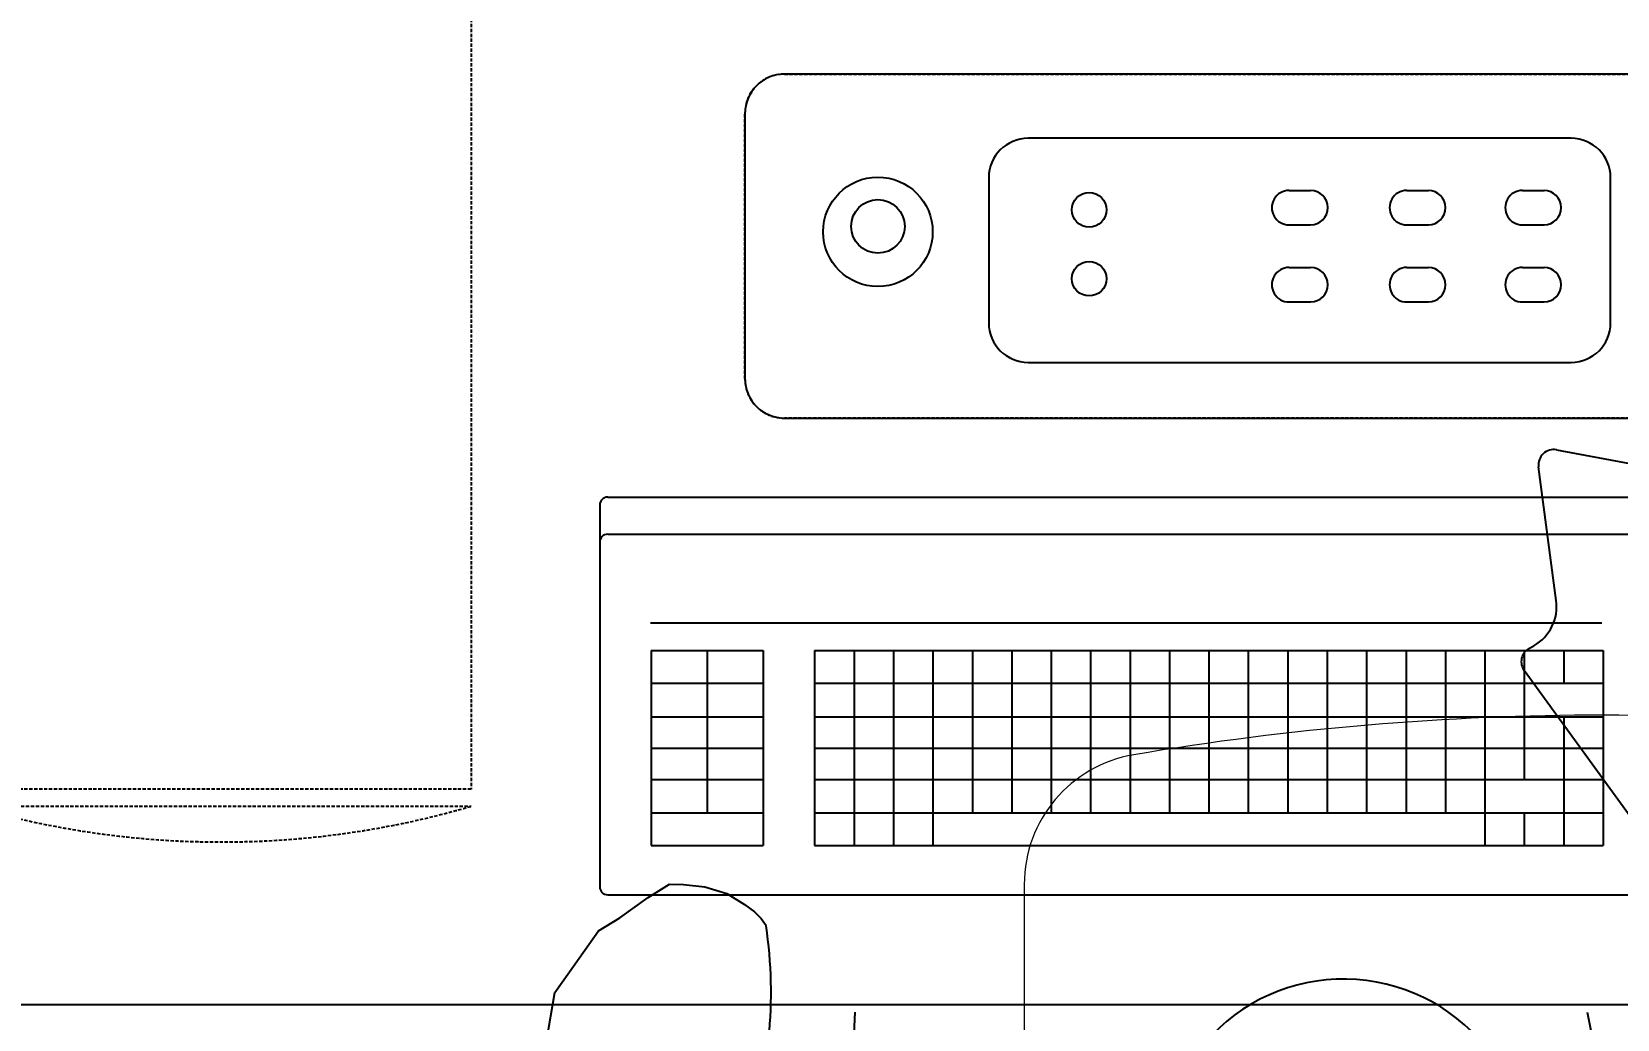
# Model space of a CAD drawing. Header units: millimetres. Extents: x 26027 to 581921, y 7230 to 233891.
# Drawn here: x 470104 to 470707, y 157125 to 157501 of the extents above; entities that cross this region are included whole.
import ezdxf
from ezdxf import colors
from ezdxf.entities.mleader import LeaderData, LeaderLine
from ezdxf.math import Vec2, Vec3

# ---------------------------------------------------------------- set-up
doc = ezdxf.new("R2010")
doc.units = ezdxf.units.MM
doc.header["$LTSCALE"] = 5
doc.linetypes.add('CACHE', pattern=[0.375, 0.25, -0.125])
doc.layers.add('E-POWR', color=7, linetype='Continuous', lineweight=9, true_color=0x4e7e3e)
for name, color, linetype in [('GE-EQUIPMENT', 140, 'Continuous'), ('GE-EQUIPMENT_INSERTION', 140, 'Continuous'), ('GE-EQUIPMENT_LIGHT', 141, 'Continuous'), ('GE-EQUIPMENT_OUTLINE', 131, 'CACHE'), ('GE-FURNITURE', 8, 'Continuous')]:
    doc.layers.add(name, color=color, linetype=linetype)
doc.layers.add('Medical Equipment and Furniture', color=163, linetype='Continuous', lineweight=0)
doc.styles.get("Standard").update_dxf_attribs({"font": 'calibri.ttf'})

# ---------------------------------------------------------------- blocks, each defined once
blk = doc.blocks.new('GF21018-P')
at = {"color": 0}
blk.add_line((-0.2207, 0.47563), (-0.2207, 0.0675), dxfattribs=at)
for centre, radius, start, end in [((-0.0001, -0.52948), 1.06948, 80.36712, 99.63288), ((-0.1707, 0.47563), 0.05, 99.63288, 180)]:
    blk.add_arc(centre, radius, start, end, dxfattribs=at)
blk = doc.blocks.new('GE-EUR00134')
at = {"layer": 'GE-FURNITURE'}
for p, q in [((505.38, 576.21), (523.85, 573.03)), ((523.85, 573.03), (531.65, 567.5)), ((531.65, 567.5), (547.25, 556.45)), ((547.25, 556.45), (552.32, 548.35)), ((552.32, 548.35), (559.97, 537.53)), ((559.97, 537.53), (565.04, 529.43)), ((565.04, 529.43), (564.89, 524.13)), ((564.89, 524.13), (564.09, 516.03)), ((564.09, 516.03), (561.52, 507.62)), ((561.52, 507.62), (557.34, 500.92)), ((557.34, 500.92), (554.57, 497.17)), ((554.57, 497.17), (552.01, 494.59)), ((552.01, 494.59), (549.29, 492.67)), ((429.17, 462.78), (516.41, 458.84)), ((575.17, 152.68), (646.33, 204.27)), ((654.7, 202.47), (655.78, 200.59)), ((673.03, 192.06), (723.89, 198.78)), ((730.31, 192.01), (720.25, 138.03)), ((516.41, 180.31), (412.31, 159.21))]:
    blk.add_line(p, q, dxfattribs=at)
for centre, radius, start, end in [((523.96, 656.55), 165.74, 249.25829, 278.75319), ((459.24, 272.98), 69.7, 309.25437, 48.99288), ((649.71, 199.61), 5.76, 29.82948, 125.94499), ((670.77, 209.19), 17.28, 209.82948, 277.52328), ((724.65, 193.06), 5.76, 349.44013, 97.52328)]:
    blk.add_arc(centre, radius, start, end, dxfattribs=at)
blk = doc.blocks.new('GE-EUR01612')
at = {"layer": 'GE-EQUIPMENT'}
for p, q in [((171.25, -245.86), (-155.93, -245.86)), ((-170.93, -260.86), (-170.93, -361.72)), ((-155.93, -376.72), (171.25, -376.72)), ((-226.16, -409.78), (-226.16, -555.05)), ((-226.16, -409.78), (-226.16, -555.05)), ((-223.16, -406.78), (242.54, -406.78)), ((-223.16, -558.05), (242.54, -558.05))]:
    blk.add_line(p, q, dxfattribs=at)
at = {"layer": 'GE-EQUIPMENT', "linetype": 'CACHE'}
blk.add_line((-465.12, -524.42), (-275.12, -524.42), dxfattribs=at)
blk.add_lwpolyline([(-465.12, -57.99), (-275.12, -57.99), (-275.12, -517.84), (-465.12, -517.84)], close=True, dxfattribs=at)
at = {"layer": 'GE-EQUIPMENT'}
for centre, radius, start, end in [((-155.93, -260.86), 15, 90, 180), ((-155.93, -361.72), 15, 180, 270), ((-223.16, -409.78), 3, 90, 180), ((-223.16, -555.05), 3, 180, 270)]:
    blk.add_arc(centre, radius, start, end, dxfattribs=at)
at = {"layer": 'GE-EQUIPMENT', "linetype": 'CACHE'}
blk.add_arc((-370.12, -198.67), 339.32, 253.74173, 286.25827, dxfattribs=at)
at = {"layer": 'GE-EQUIPMENT_LIGHT'}
for p, q in [((143.43, -270.26), (-63.16, -270.26)), ((-78.16, -285.26), (-78.16, -340.52)), ((158.43, -340.52), (158.43, -285.26)), ((36.08, -290.1), (44.28, -290.1)), ((80.89, -290.1), (89.09, -290.1)), ((124.9, -290.1), (133.1, -290.1)), ((36.08, -303.22), (44.28, -303.22)), ((80.89, -303.22), (89.09, -303.22)), ((124.9, -303.22), (133.1, -303.22)), ((36.08, -319.43), (44.28, -319.43)), ((80.89, -319.43), (89.09, -319.43)), ((124.9, -319.43), (133.1, -319.43)), ((36.08, -332.55), (44.28, -332.55)), ((80.89, -332.55), (89.09, -332.55)), ((124.9, -332.55), (133.1, -332.55)), ((-63.16, -355.52), (143.43, -355.52)), ((-223.16, -420.92), (242.54, -420.92)), ((-206.86, -454.67), (155.1, -454.67)), ((-206.58, -465.2), (-164, -465.2)), ((-206.58, -465.2), (-206.58, -539.31)), ((-185.29, -465.2), (-185.29, -526.96)), ((-164, -465.2), (-164, -539.31)), ((-144.41, -465.2), (155.59, -465.2)), ((-144.41, -465.2), (-144.41, -539.31)), ((-129.41, -465.2), (-129.41, -539.31)), ((-114.41, -465.2), (-114.41, -539.31)), ((-99.41, -465.2), (-99.41, -539.31)), ((-84.41, -465.2), (-84.41, -526.96)), ((-69.41, -465.2), (-69.41, -526.96)), ((-54.41, -465.2), (-54.41, -526.96)), ((-39.41, -465.2), (-39.41, -526.96)), ((-24.41, -465.2), (-24.41, -526.96)), ((-9.41, -465.2), (-9.41, -526.96)), ((5.59, -465.2), (5.59, -526.96)), ((20.59, -465.2), (20.59, -526.96)), ((35.59, -465.2), (35.59, -526.96)), ((50.59, -465.2), (50.59, -526.96)), ((65.59, -465.2), (65.59, -526.96)), ((80.59, -465.2), (80.59, -526.96)), ((95.59, -465.2), (95.59, -526.96)), ((110.59, -465.2), (110.59, -539.31)), ((125.59, -465.2), (125.59, -514.18)), ((140.59, -465.2), (140.59, -477.55)), ((155.59, -465.2), (155.59, -539.31)), ((-206.58, -477.55), (-164, -477.55)), ((-144.41, -477.55), (155.59, -477.55)), ((-206.58, -490.33), (-164, -490.33)), ((-144.41, -490.33), (155.59, -490.33)), ((140.59, -490.33), (140.59, -539.31)), ((-206.58, -502.25), (-164, -502.25)), ((-144.41, -502.25), (155.59, -502.25)), ((-206.58, -514.18), (-164, -514.18)), ((-144.41, -514.18), (155.59, -514.18)), ((-206.58, -526.96), (-164, -526.96)), ((-144.41, -526.96), (155.59, -526.96)), ((125.59, -526.96), (125.59, -539.31)), ((-206.58, -539.31), (-164, -539.31)), ((-144.41, -539.31), (155.59, -539.31))]:
    blk.add_line(p, q, dxfattribs=at)
for centre, radius in [((-120.34, -305.87), 20.82), ((-120.34, -303.78), 10.19), ((-39.97, -297.49), 6.56), ((-39.97, -323.71), 6.56)]:
    blk.add_circle(centre, radius, dxfattribs=at)
for centre, radius, start, end in [((-63.16, -285.26), 15, 90, 180), ((143.43, -285.26), 15, 0, 90), ((36.08, -296.66), 6.56, 90.00164, 270.00164), ((44.28, -296.66), 6.56, 270.00164, 90.00164), ((80.89, -296.66), 6.56, 90.00164, 270.00164), ((89.09, -296.66), 6.56, 270.00164, 90.00164), ((124.9, -296.66), 6.56, 90.00164, 270.00164), ((133.1, -296.66), 6.56, 270.00164, 90.00164), ((36.08, -325.99), 6.56, 90.00164, 270.00164), ((44.28, -325.99), 6.56, 270.00164, 90.00164), ((80.89, -325.99), 6.56, 90.00164, 270.00164), ((89.09, -325.99), 6.56, 270.00164, 90.00164), ((124.9, -325.99), 6.56, 90.00164, 270.00164), ((133.1, -325.99), 6.56, 270.00164, 90.00164), ((-63.16, -340.52), 15, 180, 270), ((143.43, -340.52), 15, 270, 0), ((-223.16, -423.92), 3, 90, 180)]:
    blk.add_arc(centre, radius, start, end, dxfattribs=at)
at = {"layer": 'GE-EQUIPMENT_OUTLINE', "linetype": 'CACHE'}
blk.add_line((-465.12, -524.42), (-275.12, -524.42), dxfattribs=at)
blk.add_lwpolyline([(-465.12, -57.99), (-275.12, -57.99), (-275.12, -517.84), (-465.12, -517.84)], close=True, dxfattribs=at)
at = {"layer": 'GE-EQUIPMENT_OUTLINE'}
blk.add_lwpolyline([(-155.93, -245.86), (171.25, -245.86, -0.414214), (186.25, -260.86), (186.25, -361.72, -0.414214), (171.25, -376.72), (-155.93, -376.72, -0.414214), (-170.93, -361.72), (-170.93, -260.86, -0.414214), (-155.93, -245.86, 14.099366)], format="xyb", dxfattribs=at)
at = {"layer": 'GE-EQUIPMENT_OUTLINE', "linetype": 'CACHE'}
blk.add_arc((-370.12, -198.67), 339.32, 253.74173, 286.25827, dxfattribs=at)
at = {"layer": 'GE-FURNITURE'}
blk.add_lwpolyline([(-609.85, 0), (608.73, 0), (608.73, -600), (-609.85, -600)], close=True, dxfattribs=at)
at = {"layer": 'GE-EQUIPMENT_INSERTION', "rotation": 90}
blk.add_blockref('GE-EUR00134', (329.82, -1119.11), dxfattribs=at)

msp = doc.modelspace()

# ---------------------------------------------------------------- linework, layer by layer
at = {"layer": 'Medical Equipment and Furniture', "lineweight": 20}
msp.add_line((469808.08, 157130.27, 2.36), (471363.55, 157130.27, 2.36), dxfattribs=at)

# ---------------------------------------------------------------- block references
at = {"layer": 'Medical Equipment and Furniture', "extrusion": (-8.74706e-06, -2.27027e-05, 1), "xscale": 1000.000000000002, "yscale": 1000.000000000002, "zscale": 1000.000000000002, "rotation": 359.9971679684405}
msp.add_blockref('GF21018-P', (470702.4, 156700.52, -5.33), dxfattribs=at)

# ---------------------------------------------------------------- next in the draw order: block references
at = {"layer": 'GE-EQUIPMENT_INSERTION'}
msp.add_blockref('GE-EUR01612', (470546.39, 157730.27, 2.36), dxfattribs=at)

# ---------------------------------------------------------------- next in the draw order: leaders
at = {"layer": 'E-POWR'}
ml = msp.add_multileader_mtext('Standard', dxfattribs=at)
ml.set_content('SYSTEM EMERGENCY OFF (SEO1) CONNECTED BY 3X1.5MM2 CABLE PLACED 1.50M ABOVE FLOOR', color=256)
ml.set_leader_properties()
ml.build(insert=Vec2(0, 0))
ml.multileader.update_dxf_attribs({"text_right_attachment_type": 6, "dogleg_length": 200, "arrow_head_size": 100})
ctx = ml.context
ctx.base_point, ctx.char_height, ctx.arrow_head_size, ctx.landing_gap_size, ctx.plane_origin = Vec3(470050.16, 158609.37, 2.36), 100, 100, 100, Vec3(475682.84, 156480.07, 2.36)
ctx.right_attachment = 6
notes = []
notes.append((ctx, [(0, (1, 1, 0), (469850.16, 158609.37, 2.36), (1, 0), 200, [(0, [(469952.02, 157468.33, 2.36)], 0, [])])]))
ctx.mtext.insert, ctx.mtext.width, ctx.mtext.defined_height, ctx.mtext.flow_direction = Vec3(470150.16, 158660.1, 2.36), 1716.6031, 299.4, 5
for ctx, leaders in notes:
    for number, flags, end, landing, length, lines in leaders:
        leader = LeaderData()
        leader.index, (leader.has_last_leader_line, leader.has_dogleg_vector, leader.attachment_direction) = number, flags
        leader.last_leader_point, leader.dogleg_vector, leader.dogleg_length = Vec3(end), Vec3(landing), length
        for number, points, colour, breaks in lines:
            line = LeaderLine()
            line.index, line.vertices, line.color, line.breaks = number, Vec3.list(points), colors.encode_raw_color(colour), breaks
            leader.lines.append(line)
        ctx.leaders.append(leader)

doc.saveas('drawing.dxf')
